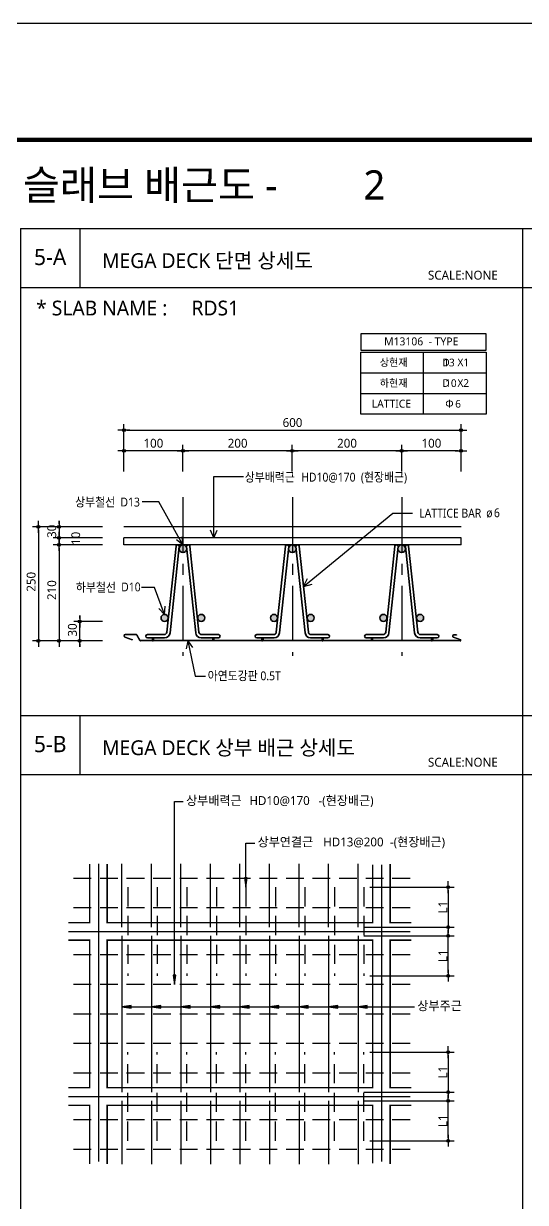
# Model space of a CAD drawing. Extents: x 10983 to 44623, y -18406 to 11294.
# Drawn here: x 23320 to 25020, y 7301 to 11294 of the extents above; entities that cross this region are included whole.
import ezdxf
from ezdxf.enums import TextEntityAlignment as Align

# ---------------------------------------------------------------- set-up
doc = ezdxf.new("R2010")
doc.units = 0
doc.header["$LTSCALE"] = 100
doc.header["$MEASUREMENT"] = 0
doc.header["$PDMODE"] = 3
doc.header["$PDSIZE"] = 10
for name, pattern in [('CEN', [62, 60, -1, 0, -1]), ('CENTER', [2, 1.25, -0.25, 0.25, -0.25]), ('HIDDENX2', [0.75, 0.5, -0.25])]:
    doc.linetypes.add(name, pattern=pattern)
doc.layers.get('0').update_dxf_attribs({"linetype": 'CONTINUOUS'})
doc.layers.get('Defpoints').update_dxf_attribs({"color": 165, "linetype": 'CONTINUOUS'})
for name, color, linetype in [('$$배력근', 210, 'CONTINUOUS'), ('$$주근(이음근)', 130, 'CEN'), ('1', 1, 'CONTINUOUS'), ('7DIM', 7, 'CONTINUOUS'), ('CEN', 1, 'CEN'), ('D-TEX1', 6, 'CONTINUOUS'), ('D-TEX3', 9, 'CONTINUOUS'), ('E', 115, 'CONTINUOUS'), ('form', 7, 'CONTINUOUS'), ('HAT', 8, 'CONTINUOUS'), ('NDS_DCN', 10, 'CONTINUOUS'), ('TG-TABLE.TEX', 7, 'CONTINUOUS'), ('TXT', 3, 'CONTINUOUS'), ('이름', 7, 'CONTINUOUS')]:
    doc.layers.add(name, color=color, linetype=linetype)
doc.layers.add('AM_0', color=7, linetype='CONTINUOUS', lineweight=35)
doc.styles.add('H', font='malgun.ttf', dxfattribs={"width": 0.9})
doc.styles.get("Standard").update_dxf_attribs({"font": ''})
doc.styles.add('VICON TEXT', font='malgun.ttf')
doc.styles.add('맑은 고딕', font='malgun.ttf')
doc.styles.add('맑은고딕', font='malgun.ttf')
doc.styles.get('STANDARD').set_extended_font_data('Haansoft Dotum')
doc.dimstyles.get("Standard").update_dxf_attribs({"dimtxt": 0.18, "dimasz": 0.18, "dimexe": 0.18, "dimexo": 0.0625, "dimgap": 0.09, "dimtad": 0, "dimtih": 1, "dimtoh": 1, "dimdec": 4, "dimzin": 0, "dimdsep": 46, "dimtxsty": 'STANDARD', "dimcen": 0.09, "dimadec": 0, "dimazin": 0, "dimtfac": 1, "dimtdec": 4, "dimtofl": 0, "dimtmove": 0, "dimatfit": 3, "dimfxl": 1, "dimtolj": 1, "dimtzin": 0, "dimarcsym": 0})
doc.dimstyles.new('숫자치수선', dxfattribs={"dimscale": 0, "dimtxt": 15, "dimasz": 7, "dimexe": 0.5, "dimexo": 0.5, "dimgap": 4, "dimtad": 1, "dimdec": 4, "dimdsep": 46, "dimtxsty": '맑은 고딕', "dimcen": 0, "dimclrd": 256, "dimclre": 256, "dimclrt": 7, "dimaunit": 3, "dimadec": 0, "dimazin": 0, "dimtfac": 1, "dimtdec": 4, "dimtix": 1, "dimtmove": 2, "dimatfit": 3, "dimldrblk": 'CLOSEDBLANK', "dimfxl": 1, "dimtolj": 1, "dimarcsym": 0})

# ---------------------------------------------------------------- blocks, each defined once
blk = doc.blocks.new('Deck_Sh03')
at = {"layer": 'Defpoints'}
blk.add_lwpolyline([(-517.5, -296.1), (7892.5, -296.1), (7892.5, 5644), (-517.5, 5644)], close=True, dxfattribs=at)
at = {"layer": 'form', "color": 30, "const_width": 14.2}
blk.add_lwpolyline([(-226.8, 5250), (-226.8, -68.2), (7726.8, -68.2), (7726.8, 5250)], close=True, dxfattribs=at)
at = {"layer": 'TG-TABLE.TEX', "color": 3, "style": 'VICON TEXT'}
blk.add_text('DECK 단면도 및 슬래브 배근도 -', height=100, dxfattribs=at).set_placement((2473.6, 5047))
at = {"layer": 'TG-TABLE.TEX', "color": 3, "ltscale": 0.5, "style": 'VICON TEXT'}
blk.add_attdef('DKTYT', text='', height=100, dxfattribs=at).set_placement((2425.2, 5047), align=Align.RIGHT)
at = {"layer": 'TXT', "ltscale": 0.5, "style": 'VICON TEXT'}
blk.add_attdef('DKTYR', text='', height=45, dxfattribs=at).set_placement((7248.4, 1495), align=Align.RIGHT)
blk = doc.blocks.new('DIMDOT')
at = {"color": 0}
blk.add_line((-2, 0), (2, 0), dxfattribs=at)
for radius in [0.5, 0.25]:
    blk.add_circle((0, 0), radius, dxfattribs=at)
blk = doc.blocks.new('*D40')
at = {"layer": '7DIM', "linetype": 'ByBlock', "lineweight": -2}
for p, q in [((1182.9, 2159.6), (1468.2, 2159.6)), ((1448.2, 2149.6), (1448.2, 2034.3)), ((1162.9, 2024.3), (1468.2, 2024.3))]:
    blk.add_line(p, q, dxfattribs=at)
at = {"layer": 'Defpoints', "color": 0, "ltscale": 0.5}
for p in [(1162.9, 2159.6), (1142.9, 2024.3), (1448.2, 2024.3)]:
    blk.add_point(p, dxfattribs=at)
at = {"layer": '7DIM', "lineweight": -2, "ltscale": 0.5, "xscale": 10, "yscale": 10, "zscale": 10}
for p, rotation in [((1448.2, 2159.6), 90), ((1448.2, 2024.3), 270)]:
    blk.add_blockref('DIMDOT', p, dxfattribs=dict(at, rotation=rotation))
at = {"layer": '7DIM', "color": 9, "ltscale": 0.5, "insert": (1430.4, 2091.9), "char_height": 30, "attachment_point": 5, "rotation": 90, "style": 'VICON TEXT'}
blk.add_mtext('\\A1;L1', dxfattribs=at)
blk = doc.blocks.new('_Open30')
at = {"color": 0, "linetype": 'ByBlock', "lineweight": -2}
for p, q in [((-1, 0.27), (0, 0)), ((0, 0), (-1, -0.27)), ((0, 0), (-1, 0))]:
    blk.add_line(p, q, dxfattribs=at)
blk = doc.blocks.new('*D41')
at = {"layer": '7DIM', "linetype": 'ByBlock', "lineweight": -2}
for p, q in [((1162.9, 1994.9), (1468.2, 1994.9)), ((1448.2, 1869.6), (1448.2, 1984.9)), ((1182.9, 1859.6), (1468.2, 1859.6))]:
    blk.add_line(p, q, dxfattribs=at)
at = {"layer": 'Defpoints', "color": 0, "ltscale": 0.5}
for p in [(1142.9, 1994.9), (1448.2, 1994.9), (1162.9, 1859.6)]:
    blk.add_point(p, dxfattribs=at)
at = {"layer": '7DIM', "lineweight": -2, "ltscale": 0.5, "xscale": 10, "yscale": 10, "zscale": 10}
for p, rotation in [((1448.2, 1994.9), 90), ((1448.2, 1859.6), 270)]:
    blk.add_blockref('DIMDOT', p, dxfattribs=dict(at, rotation=rotation))
at = {"layer": '7DIM', "color": 9, "ltscale": 0.5, "insert": (1430.4, 1927.2), "char_height": 30, "attachment_point": 5, "rotation": 90, "style": 'VICON TEXT'}
blk.add_mtext('\\A1;L1', dxfattribs=at)
blk = doc.blocks.new('*D42')
at = {"layer": '7DIM', "linetype": 'ByBlock', "lineweight": -2}
for p, q in [((1182.9, 2718.6), (1468.2, 2718.6)), ((1448.2, 2708.6), (1448.2, 2593.3)), ((1162.9, 2583.3), (1468.2, 2583.3))]:
    blk.add_line(p, q, dxfattribs=at)
at = {"layer": 'Defpoints', "color": 0, "ltscale": 0.5}
for p in [(1162.9, 2718.6), (1142.9, 2583.3), (1448.2, 2583.3)]:
    blk.add_point(p, dxfattribs=at)
at = {"layer": '7DIM', "lineweight": -2, "ltscale": 0.5, "xscale": 10, "yscale": 10, "zscale": 10}
for p, rotation in [((1448.2, 2718.6), 90), ((1448.2, 2583.3), 270)]:
    blk.add_blockref('DIMDOT', p, dxfattribs=dict(at, rotation=rotation))
at = {"layer": '7DIM', "color": 9, "ltscale": 0.5, "insert": (1430.4, 2650.9), "char_height": 30, "attachment_point": 5, "rotation": 90, "style": 'VICON TEXT'}
blk.add_mtext('\\A1;L1', dxfattribs=at)
blk = doc.blocks.new('*D43')
at = {"layer": '7DIM', "linetype": 'ByBlock', "lineweight": -2}
for p, q in [((1162.9, 2553.9), (1468.2, 2553.9)), ((1448.2, 2428.6), (1448.2, 2543.9)), ((1182.9, 2418.6), (1468.2, 2418.6))]:
    blk.add_line(p, q, dxfattribs=at)
at = {"layer": 'Defpoints', "color": 0, "ltscale": 0.5}
for p in [(1142.9, 2553.9), (1448.2, 2553.9), (1162.9, 2418.6)]:
    blk.add_point(p, dxfattribs=at)
at = {"layer": '7DIM', "lineweight": -2, "ltscale": 0.5, "xscale": 10, "yscale": 10, "zscale": 10}
for p, rotation in [((1448.2, 2553.9), 90), ((1448.2, 2418.6), 270)]:
    blk.add_blockref('DIMDOT', p, dxfattribs=dict(at, rotation=rotation))
at = {"layer": '7DIM', "color": 9, "ltscale": 0.5, "insert": (1430.4, 2486.2), "char_height": 30, "attachment_point": 5, "rotation": 90, "style": 'VICON TEXT'}
blk.add_mtext('\\A1;L1', dxfattribs=at)
blk = doc.blocks.new('*D48')
at = {"layer": 'Defpoints', "color": 0, "ltscale": 0.5}
for p in [(349.7, 4196.7), (349.7, 4125.7), (549.7, 4125.7)]:
    blk.add_point(p, dxfattribs=at)
at = {"layer": '이름', "lineweight": -2}
for p, q in [((349.7, 4126.2), (349.7, 4216.7)), ((539.7, 4196.7), (359.7, 4196.7)), ((549.7, 4126.2), (549.7, 4216.7))]:
    blk.add_line(p, q, dxfattribs=at)
at = {"layer": '이름', "lineweight": -2, "ltscale": 0.5, "xscale": 10, "yscale": 10, "zscale": 10, "rotation": 180}
blk.add_blockref('DIMDOT', (349.7, 4196.7), dxfattribs=at)
at = {"layer": '이름', "lineweight": -2, "ltscale": 0.5, "xscale": 10, "yscale": 10, "zscale": 10}
blk.add_blockref('DIMDOT', (549.7, 4196.7), dxfattribs=at)
at = {"layer": '이름', "color": 7, "ltscale": 0.5, "insert": (449.7, 4222.2), "char_height": 30, "attachment_point": 5, "style": 'VICON TEXT'}
blk.add_mtext('\\A1;100', dxfattribs=at)
blk = doc.blocks.new('_ClosedBlank')
at = {"color": 0, "linetype": 'ByBlock', "lineweight": -2}
for p, q in [((-1, 0.17), (0, 0)), ((-1, 0.17), (-1, -0.17)), ((0, 0), (-1, -0.17))]:
    blk.add_line(p, q, dxfattribs=at)
blk = doc.blocks.new('*D49')
at = {"layer": 'Defpoints', "color": 0, "ltscale": 0.5}
for p in [(549.7, 4196.7), (549.7, 4125.7), (920.3, 4125.7)]:
    blk.add_point(p, dxfattribs=at)
at = {"layer": '이름', "lineweight": -2}
for p, q in [((549.7, 4126.2), (549.7, 4216.7)), ((910.3, 4196.7), (559.7, 4196.7)), ((920.3, 4126.2), (920.3, 4216.7))]:
    blk.add_line(p, q, dxfattribs=at)
at = {"layer": '이름', "lineweight": -2, "ltscale": 0.5, "xscale": 10, "yscale": 10, "zscale": 10, "rotation": 180}
blk.add_blockref('DIMDOT', (549.7, 4196.7), dxfattribs=at)
at = {"layer": '이름', "lineweight": -2, "ltscale": 0.5, "xscale": 10, "yscale": 10, "zscale": 10}
blk.add_blockref('DIMDOT', (920.3, 4196.7), dxfattribs=at)
at = {"layer": '이름', "color": 7, "ltscale": 0.5, "insert": (735, 4222.2), "char_height": 30, "attachment_point": 5, "style": 'VICON TEXT'}
blk.add_mtext('\\A1;200', dxfattribs=at)
blk = doc.blocks.new('*D50')
at = {"layer": 'Defpoints', "color": 0, "ltscale": 0.5}
for p in [(920.3, 4196.7), (920.3, 4125.7), (1291, 4125.7)]:
    blk.add_point(p, dxfattribs=at)
at = {"layer": '이름', "lineweight": -2}
for p, q in [((920.3, 4126.2), (920.3, 4216.7)), ((1281, 4196.7), (930.3, 4196.7)), ((1291, 4126.2), (1291, 4216.7))]:
    blk.add_line(p, q, dxfattribs=at)
at = {"layer": '이름', "lineweight": -2, "ltscale": 0.5, "xscale": 10, "yscale": 10, "zscale": 10, "rotation": 180}
blk.add_blockref('DIMDOT', (920.3, 4196.7), dxfattribs=at)
at = {"layer": '이름', "lineweight": -2, "ltscale": 0.5, "xscale": 10, "yscale": 10, "zscale": 10}
blk.add_blockref('DIMDOT', (1291, 4196.7), dxfattribs=at)
at = {"layer": '이름', "color": 7, "ltscale": 0.5, "insert": (1105.7, 4222.2), "char_height": 30, "attachment_point": 5, "style": 'VICON TEXT'}
blk.add_mtext('\\A1;200', dxfattribs=at)
blk = doc.blocks.new('*D51')
at = {"layer": 'Defpoints', "color": 0, "ltscale": 0.5}
for p in [(1291, 4196.7), (1291, 4125.7), (1492, 4125.7)]:
    blk.add_point(p, dxfattribs=at)
at = {"layer": '이름', "lineweight": -2}
for p, q in [((1291, 4126.2), (1291, 4216.7)), ((1482, 4196.7), (1301, 4196.7)), ((1492, 4126.2), (1492, 4216.7))]:
    blk.add_line(p, q, dxfattribs=at)
at = {"layer": '이름', "lineweight": -2, "ltscale": 0.5, "xscale": 10, "yscale": 10, "zscale": 10, "rotation": 180}
blk.add_blockref('DIMDOT', (1291, 4196.7), dxfattribs=at)
at = {"layer": '이름', "lineweight": -2, "ltscale": 0.5, "xscale": 10, "yscale": 10, "zscale": 10}
blk.add_blockref('DIMDOT', (1492, 4196.7), dxfattribs=at)
at = {"layer": '이름', "color": 7, "ltscale": 0.5, "insert": (1391.5, 4222.2), "char_height": 30, "attachment_point": 5, "style": 'VICON TEXT'}
blk.add_mtext('\\A1;100', dxfattribs=at)
blk = doc.blocks.new('*D52')
at = {"layer": 'Defpoints', "color": 0, "ltscale": 0.5}
for p in [(1492, 4266.7), (349.7, 4125.7), (1492, 4125.7)]:
    blk.add_point(p, dxfattribs=at)
at = {"layer": '이름', "lineweight": -2}
for p, q in [((349.7, 4126.2), (349.7, 4286.7)), ((1492, 4126.2), (1492, 4286.7)), ((359.7, 4266.7), (1482, 4266.7))]:
    blk.add_line(p, q, dxfattribs=at)
at = {"layer": '이름', "lineweight": -2, "ltscale": 0.5, "xscale": 10, "yscale": 10, "zscale": 10, "rotation": 180}
blk.add_blockref('DIMDOT', (349.7, 4266.7), dxfattribs=at)
at = {"layer": '이름', "lineweight": -2, "ltscale": 0.5, "xscale": 10, "yscale": 10, "zscale": 10}
blk.add_blockref('DIMDOT', (1492, 4266.7), dxfattribs=at)
at = {"layer": '이름', "color": 7, "ltscale": 0.5, "insert": (920.9, 4292.2), "char_height": 30, "attachment_point": 5, "style": 'VICON TEXT'}
blk.add_mtext('\\A1;600', dxfattribs=at)
blk = doc.blocks.new('TBTYP')
at = {"layer": '7DIM', "ltscale": 0.5}
for p, q in [((1364.4, 4321.4), (1364.4, 4531.4)), ((1151.9, 4461.4), (1577, 4461.4)), ((1151.9, 4391.4), (1577, 4391.4))]:
    blk.add_line(p, q, dxfattribs=at)
at = {"layer": '7DIM', "linetype": 'ByBlock'}
blk.add_lwpolyline([(1151.9, 4537.6), (1577, 4537.6), (1577, 4592.6), (1151.9, 4592.6)], close=True, dxfattribs=at)
at = {"layer": '7DIM', "ltscale": 0.5}
blk.add_lwpolyline([(1151.9, 4531.4), (1577, 4531.4), (1577, 4321.4), (1151.9, 4321.4)], close=True, dxfattribs=at)
at = {"layer": '7DIM', "linetype": 'ByBlock', "style": '맑은 고딕'}
blk.add_text('- TYPE', height=27, dxfattribs=at).set_placement((1381.9, 4553.9))
for s, height, p in [('상현재', 25, (1310.7, 4496.4)), ('D   X1', 26, (1519, 4496.4)), ('하현재', 25, (1310.7, 4426.4)), ('D   X2', 26, (1519, 4426.4)), ('LATTICE', 26.88, (1322.4, 4356.4)), ('Φ', 26.9, (1466.7, 4356.4))]:
    blk.add_text(s, height=height, dxfattribs=at).set_placement(p, align=Align.MIDDLE_RIGHT)
at = {"layer": '7DIM', "linetype": 'ByBlock', "ltscale": 0.5, "style": '맑은 고딕'}
blk.add_attdef('DK-TYPE', (1231.2, 4553.9), '', height=27, dxfattribs=at)
for tag, p in [('TBT', (1451.1, 4482.9)), ('TBB', (1457.5, 4412.9)), ('TBL', (1481.8, 4342.9))]:
    blk.add_attdef(tag, text='', height=26, dxfattribs=at).set_placement(p, align=Align.CENTER)
blk = doc.blocks.new('Deck_Dis_Basic')
at = {"layer": 'HAT', "ltscale": 0.5}
h = blk.add_hatch(color=166, dxfattribs=at)
h.dxf.hatch_style = 1
h.paths.add_polyline_path([(549.67052, 3878.01573), (549.67093, 3878.01053), (549.66962, 3878.01285), (549.66594, 3878.01573, 0.4141103431), (536.69707, 3865.04228, 1), (562.64397, 3865.04228, 0.4142135624)])
h.paths.add_polyline_path([(907.36705, 3865.04228, 1), (933.31395, 3865.04228, 1)])
h.paths.add_polyline_path([(1278.03704, 3865.04228, 1), (1303.98394, 3865.04228, 1)])
h = blk.add_hatch(color=14, dxfattribs=at)
h.dxf.hatch_style = 1
h.paths.add_polyline_path([(499.63007, 3630.59351, 1), (475.53652, 3630.59351, 1)])
h.paths.add_polyline_path([(599.71096, 3630.59351, 1), (623.80451, 3630.59351, 1)])
h.paths.add_polyline_path([(846.2065, 3630.59351, 1), (870.30005, 3630.59351, 1)])
h.paths.add_polyline_path([(994.4745, 3630.59351, 1), (970.38095, 3630.59351, 1)])
h.paths.add_polyline_path([(1216.87649, 3630.59351, 1), (1240.97004, 3630.59351, 1)])
h.paths.add_polyline_path([(1341.05093, 3630.59351, 1), (1365.14448, 3630.59351, 1)])
at = {"layer": 'NDS_DCN', "linetype": 'ByBlock'}
h = blk.add_hatch(color=256, dxfattribs=at)
h.paths.add_polyline_path([(767.65917, 2750.00651), (762.94188, 2750.00651), (762.94188, 2718.58063)])
h.paths.add_polyline_path([(762.94188, 2750.00651), (758.22459, 2750.00651), (762.94188, 2718.58063)])
h = blk.add_hatch(color=256, dxfattribs=at)
h.paths.add_polyline_path([(525.5629, 2420.30651), (520.8456, 2420.30651), (520.8456, 2388.88063)])
h.paths.add_polyline_path([(520.8456, 2420.30651), (516.12831, 2420.30651), (520.8456, 2388.88063)])
h = blk.add_hatch(color=256, dxfattribs=at)
h.paths.add_polyline_path([(374.36776, 2308.32423), (374.36776, 2313.04152), (342.94188, 2313.04152)])
h.paths.add_polyline_path([(374.36776, 2313.04152), (374.36776, 2317.75881), (342.94188, 2313.04152)])
h = blk.add_hatch(color=256, dxfattribs=at)
h.paths.add_polyline_path([(474.36776, 2308.32423), (474.36776, 2313.04152), (442.94188, 2313.04152)])
h.paths.add_polyline_path([(474.36776, 2313.04152), (474.36776, 2317.75881), (442.94188, 2313.04152)])
h = blk.add_hatch(color=256, dxfattribs=at)
h.paths.add_polyline_path([(574.36776, 2308.32423), (574.36776, 2313.04152), (542.94188, 2313.04152)])
h.paths.add_polyline_path([(574.36776, 2313.04152), (574.36776, 2317.75881), (542.94188, 2313.04152)])
h = blk.add_hatch(color=256, dxfattribs=at)
h.paths.add_polyline_path([(674.36776, 2308.32423), (674.36776, 2313.04152), (642.94188, 2313.04152)])
h.paths.add_polyline_path([(674.36776, 2313.04152), (674.36776, 2317.75881), (642.94188, 2313.04152)])
h = blk.add_hatch(color=256, dxfattribs=at)
h.paths.add_polyline_path([(774.36776, 2308.32423), (774.36776, 2313.04152), (742.94188, 2313.04152)])
h.paths.add_polyline_path([(774.36776, 2313.04152), (774.36776, 2317.75881), (742.94188, 2313.04152)])
h = blk.add_hatch(color=256, dxfattribs=at)
h.paths.add_polyline_path([(874.36776, 2308.32423), (874.36776, 2313.04152), (842.94188, 2313.04152)])
h.paths.add_polyline_path([(874.36776, 2313.04152), (874.36776, 2317.75881), (842.94188, 2313.04152)])
h = blk.add_hatch(color=256, dxfattribs=at)
h.paths.add_polyline_path([(974.36776, 2308.32423), (974.36776, 2313.04152), (942.94188, 2313.04152)])
h.paths.add_polyline_path([(974.36776, 2313.04152), (974.36776, 2317.75881), (942.94188, 2313.04152)])
h = blk.add_hatch(color=256, dxfattribs=at)
h.paths.add_polyline_path([(1074.36776, 2308.32423), (1074.36776, 2313.04152), (1042.94188, 2313.04152)])
h.paths.add_polyline_path([(1074.36776, 2313.04152), (1074.36776, 2317.75881), (1042.94188, 2313.04152)])
h = blk.add_hatch(color=256, dxfattribs=at)
h.paths.add_polyline_path([(1174.36776, 2308.32423), (1174.36776, 2313.04152), (1142.94188, 2313.04152)])
h.paths.add_polyline_path([(1174.36776, 2313.04152), (1174.36776, 2317.75881), (1142.94188, 2313.04152)])
at = {"layer": '$$배력근', "linetype": 'HIDDENX2', "ltscale": 1.2}
for p, q in [((1319.00753, 2748.28063), (161.93925, 2748.28063)), ((1319.00753, 2648.28063), (161.93925, 2648.28063)), ((1319.00753, 2488.88063), (161.93925, 2488.88063)), ((1319.00753, 2388.88063), (161.93925, 2388.88063)), ((1319.00753, 2288.88063), (161.93925, 2288.88063)), ((1319.00753, 2188.88063), (161.93925, 2188.88063)), ((1319.00753, 2088.88063), (161.93925, 2088.88063)), ((1319.00753, 1930.28063), (161.93925, 1930.28063)), ((1319.00753, 1830.28063), (161.93925, 1830.28063))]:
    blk.add_line(p, q, dxfattribs=at)
at = {"layer": '$$주근(이음근)', "linetype": 'HIDDENX2', "ltscale": 1.3}
for p, q in [((362.94188, 2718.58063), (362.94188, 2418.58063)), ((462.94188, 2718.58063), (462.94188, 2418.58063)), ((562.94188, 2718.58063), (562.94188, 2418.58063)), ((662.94188, 2718.58063), (662.94188, 2418.58063)), ((762.94188, 2718.58063), (762.94188, 2418.58063)), ((862.94188, 2718.58063), (862.94188, 2418.58063)), ((962.94188, 2718.58063), (962.94188, 2418.58063)), ((1062.94188, 2718.58063), (1062.94188, 2418.58063)), ((1162.94188, 2718.58063), (1162.94188, 2418.58063)), ((362.94188, 1859.58063), (362.94188, 2159.58063)), ((462.94188, 1859.58063), (462.94188, 2159.58063)), ((562.94188, 1859.58063), (562.94188, 2159.58063)), ((662.94188, 1859.58063), (662.94188, 2159.58063)), ((762.94188, 1859.58063), (762.94188, 2159.58063)), ((862.94188, 1859.58063), (862.94188, 2159.58063)), ((962.94188, 1859.58063), (962.94188, 2159.58063)), ((1062.94188, 1859.58063), (1062.94188, 2159.58063)), ((1162.94188, 1859.58063), (1162.94188, 2159.58063))]:
    blk.add_line(p, q, dxfattribs=at)
at = {"linetype": 'ByBlock'}
for p, q in [((0, 4950), (1700, 4950)), ((0, 4950), (0, 0)), ((200, 4950), (200, 4750)), ((1700, 4950), (1700, 0)), ((0, 4750), (1700, 4750)), ((0, 3300), (1700, 3300)), ((200, 3300), (200, 3100)), ((0, 3100), (1700, 3100))]:
    blk.add_line(p, q, dxfattribs=at)
at = {"layer": '1'}
for p, q in [((446.8096, 3558.59087), (446.8096, 3554.60617)), ((447.73627, 3558.59087), (447.73627, 3554.60617)), ((650.67809, 3558.59087), (650.67809, 3554.60617)), ((651.60476, 3558.59087), (651.60476, 3554.60617)), ((817.47958, 3558.59087), (817.47958, 3554.60617)), ((818.40626, 3558.59087), (818.40626, 3554.60617)), ((1021.34807, 3558.59087), (1021.34807, 3554.60617)), ((1022.27475, 3558.59087), (1022.27475, 3554.60617)), ((1188.14957, 3558.59087), (1188.14957, 3554.60617)), ((1189.07624, 3558.59087), (1189.07624, 3554.60617)), ((1392.01806, 3558.59087), (1392.01806, 3554.60617)), ((1392.94473, 3558.59087), (1392.94473, 3554.60617))]:
    blk.add_line(p, q, dxfattribs=at)
at = {"layer": '7DIM', "linetype": 'ByBlock', "const_width": 5}
for points in [[(161.93925, 2598.28063), (233.54188, 2598.28063), (233.54188, 2797.45552)], [(292.94188, 2797.45552), (292.94188, 2598.28063), (1192.54188, 2598.28063), (1192.54188, 2794.41298)], [(1323.54451, 2598.28063), (1251.94188, 2598.28063), (1251.94188, 2797.45552)], [(161.93925, 2538.88063), (233.54188, 2538.88063), (233.54188, 2039.28063), (161.93925, 2039.28063)], [(292.94188, 2538.88063), (1192.54188, 2538.88063), (1192.54188, 2039.28063), (292.94188, 2039.28063), (292.94188, 2538.88063)], [(1323.54451, 2538.88063), (1251.94188, 2538.88063), (1251.94188, 2039.28063), (1323.54451, 2039.28063)], [(161.93925, 1979.48063), (233.54188, 1979.48063), (233.54188, 1780.30573)], [(292.94188, 1780.30573), (292.94188, 1979.48063), (1192.54188, 1979.48063), (1192.54188, 1783.34828)], [(1323.54451, 1979.48063), (1251.94188, 1979.48063), (1251.94188, 1780.30573)]]:
    blk.add_lwpolyline(points, dxfattribs=at)
at = {"layer": 'AM_0'}
for p, q in [((526.3603, 3873.79536), (495.31628, 3582.50708)), ((532.79155, 3878.01573), (530.97524, 3878.01573)), ((566.54948, 3878.01573), (568.3658, 3878.01573)), ((572.98073, 3873.79536), (604.02476, 3582.50708)), ((897.03029, 3873.79536), (865.98626, 3582.50708)), ((903.46154, 3878.01573), (901.64522, 3878.01573)), ((937.21947, 3878.01573), (939.03578, 3878.01573)), ((943.65071, 3873.79536), (974.69474, 3582.50708)), ((1267.70027, 3873.79536), (1236.65625, 3582.50708)), ((1274.13152, 3878.01573), (1272.31521, 3878.01573)), ((1307.88945, 3878.01573), (1309.70577, 3878.01573)), ((1314.3207, 3873.79536), (1345.36473, 3582.50708)), ((506.19659, 3579.82773), (537.40648, 3872.96935)), ((593.14444, 3579.82773), (561.93455, 3872.96935)), ((876.86658, 3579.82773), (908.07647, 3872.96935)), ((963.81443, 3579.82773), (932.60454, 3872.96935)), ((1247.53656, 3579.82773), (1278.74645, 3872.96935)), ((1334.48441, 3579.82773), (1303.27452, 3872.96935)), ((429.20277, 3574.06634), (486.08641, 3574.06634)), ((429.20277, 3562.94624), (479.26239, 3562.94624)), ((429.20277, 3562.94624), (487.73687, 3562.94624)), ((670.13826, 3562.94624), (611.60417, 3562.94624)), ((670.13826, 3574.06634), (613.25462, 3574.06634)), ((670.13826, 3562.94624), (620.07864, 3562.94624)), ((799.87276, 3574.06634), (856.7564, 3574.06634)), ((799.87276, 3562.94624), (849.93238, 3562.94624)), ((799.87276, 3562.94624), (858.40685, 3562.94624)), ((1040.80825, 3562.94624), (982.27415, 3562.94624)), ((1040.80825, 3574.06634), (983.9246, 3574.06634)), ((1040.80825, 3562.94624), (990.74863, 3562.94624)), ((1170.54274, 3574.06634), (1227.42638, 3574.06634)), ((1170.54274, 3562.94624), (1220.60236, 3562.94624)), ((1170.54274, 3562.94624), (1229.07684, 3562.94624)), ((1411.47823, 3562.94624), (1352.94414, 3562.94624)), ((1411.47823, 3574.06634), (1354.59459, 3574.06634)), ((1411.47823, 3562.94624), (1361.41861, 3562.94624))]:
    blk.add_line(p, q, dxfattribs=at)
for centre, radius in [((549.67052, 3865.04228), 12.97345), ((920.3405, 3865.04228), 12.97345), ((1291.01049, 3865.04228), 12.97345), ((487.58329, 3630.59351), 12.04677), ((611.75774, 3630.59351), 12.04677), ((858.25328, 3630.59351), 12.04677), ((982.42772, 3630.59351), 12.04677), ((1228.92326, 3630.59351), 12.04677), ((1353.09771, 3630.59351), 12.04677)]:
    blk.add_circle(centre, radius, dxfattribs=at)
for centre, radius, start, end in [((530.97524, 3873.38235), 4.63337, 90, 174.88606672), ((532.79155, 3873.38235), 4.63337, 354.88606672, 90), ((566.54948, 3873.38235), 4.63337, 90, 185.11393328), ((568.3658, 3873.38235), 4.63337, 5.11393328, 90), ((901.64522, 3873.38235), 4.63337, 90, 174.88606672), ((903.46154, 3873.38235), 4.63337, 354.88606672, 90), ((937.21947, 3873.38235), 4.63337, 90, 185.11393328), ((939.03578, 3873.38235), 4.63337, 5.11393328, 90), ((1272.31521, 3873.38235), 4.63337, 90, 174.88606672), ((1274.13152, 3873.38235), 4.63337, 354.88606672, 90), ((1307.88945, 3873.38235), 4.63337, 90, 185.11393328), ((1309.70577, 3873.38235), 4.63337, 5.11393328, 90), ((429.20277, 3568.50629), 5.56005, 90, 180), ((429.20277, 3568.50629), 5.56005, 180, 270), ((486.08641, 3583.33309), 9.26675, 270, 354.88606672), ((487.73687, 3581.47974), 18.5335, 270, 354.88606672), ((611.60417, 3581.47974), 18.5335, 185.11393328, 270), ((613.25462, 3583.33309), 9.26675, 185.11393328, 270), ((670.13826, 3568.50629), 5.56005, 0, 90), ((670.13826, 3568.50629), 5.56005, 270, 0), ((799.87276, 3568.50629), 5.56005, 90, 180), ((799.87276, 3568.50629), 5.56005, 180, 270), ((856.7564, 3583.33309), 9.26675, 270, 354.88606672), ((858.40685, 3581.47974), 18.5335, 270, 354.88606672), ((982.27415, 3581.47974), 18.5335, 185.11393328, 270), ((983.9246, 3583.33309), 9.26675, 185.11393328, 270), ((1040.80825, 3568.50629), 5.56005, 0, 90), ((1040.80825, 3568.50629), 5.56005, 270, 0), ((1170.54274, 3568.50629), 5.56005, 90, 180), ((1170.54274, 3568.50629), 5.56005, 180, 270), ((1227.42638, 3583.33309), 9.26675, 270, 354.88606672), ((1229.07684, 3581.47974), 18.5335, 270, 354.88606672), ((1352.94414, 3581.47974), 18.5335, 185.11393328, 270), ((1354.59459, 3583.33309), 9.26675, 185.11393328, 270), ((1411.47823, 3568.50629), 5.56005, 0, 90), ((1411.47823, 3568.50629), 5.56005, 270, 0)]:
    blk.add_arc(centre, radius, start, end, dxfattribs=at)
at = {"layer": 'CEN', "color": 8, "linetype": 'CENTER', "ltscale": 1.5}
for p, q in [((549.67052, 4039.17628), (549.67052, 3502.75282)), ((920.3405, 4039.17628), (920.3405, 3502.75282)), ((1291.01049, 4039.17628), (1291.01049, 3502.75282))]:
    blk.add_line(p, q, dxfattribs=at)
at = {"layer": 'CEN', "color": 8}
for p, q in [((263.24188, 2797.45552), (263.24188, 1789.35245)), ((1222.24188, 2794.41298), (1222.24188, 1789.35245)), ((161.93925, 2568.58063), (1319.00753, 2568.58063)), ((161.93925, 2009.58063), (1319.00753, 2009.58063))]:
    blk.add_line(p, q, dxfattribs=at)
at = {"layer": 'E', "color": 7}
for p, q in [((342.94188, 2583.28063), (342.94188, 2797.45552)), ((442.94188, 2583.28063), (442.94188, 2797.45552)), ((542.94188, 2583.28063), (542.94188, 2797.45552)), ((642.94188, 2583.28063), (642.94188, 2797.45552)), ((742.94188, 2583.28063), (742.94188, 2797.45552)), ((842.94188, 2583.28063), (842.94188, 2797.45552)), ((942.94188, 2583.28063), (942.94188, 2797.45552)), ((1042.94188, 2583.28063), (1042.94188, 2797.45552)), ((1142.94188, 2583.28063), (1142.94188, 2797.45552)), ((342.94188, 2553.88063), (342.94188, 2024.28063)), ((442.94188, 2553.88063), (442.94188, 2024.28063)), ((542.94188, 2553.88063), (542.94188, 2024.28063)), ((642.94188, 2553.88063), (642.94188, 2024.28063)), ((742.94188, 2553.88063), (742.94188, 2024.28063)), ((842.94188, 2553.88063), (842.94188, 2024.28063)), ((942.94188, 2553.88063), (942.94188, 2024.28063)), ((1042.94188, 2553.88063), (1042.94188, 2024.28063)), ((1142.94188, 2553.88063), (1142.94188, 2024.28063)), ((342.94188, 1994.88063), (342.94188, 1780.70573)), ((442.94188, 1994.88063), (442.94188, 1780.70573)), ((542.94188, 1994.88063), (542.94188, 1780.70573)), ((642.94188, 1994.88063), (642.94188, 1780.70573)), ((742.94188, 1994.88063), (742.94188, 1780.70573)), ((842.94188, 1994.88063), (842.94188, 1780.70573)), ((942.94188, 1994.88063), (942.94188, 1780.70573)), ((1042.94188, 1994.88063), (1042.94188, 1780.70573)), ((1142.94188, 1994.88063), (1142.94188, 1780.70573))]:
    blk.add_line(p, q, dxfattribs=at)
at = {"layer": 'NDS_DCN'}
for p, q in [((1492.03431, 3939.17628), (349.67052, 3939.17628)), ((1492.03431, 3902.10928), (349.67052, 3902.10928)), ((349.67052, 3878.01573), (349.67052, 3902.10928)), ((1492.03431, 3878.01573), (349.67052, 3878.01573)), ((1492.03431, 3878.01573), (1492.03431, 3902.10928)), ((352.59518, 3565.24079), (377.34677, 3556.23195)), ((352.91213, 3566.11158), (377.66371, 3557.10274)), ((392.4429, 3574.06634), (354.15137, 3574.06634)), ((392.4429, 3573.13967), (354.15137, 3573.13967)), ((377.63518, 3557.02437), (377.31824, 3556.15358)), ((403.79973, 3554.24508), (393.99673, 3572.21726)), ((404.61326, 3554.68882), (394.81025, 3572.661)), ((446.8096, 3554.14283), (446.8096, 3561.09289)), ((447.73627, 3561.09289), (447.73627, 3553.67949)), ((448.66295, 3561.08939), (448.66295, 3554.14283)), ((448.66295, 3556.45602), (448.66295, 3560.16272)), ((449.58962, 3556.45602), (449.58962, 3561.09289)), ((450.5163, 3561.09289), (450.5163, 3556.45602)), ((650.67809, 3554.14283), (650.67809, 3561.09289)), ((651.60476, 3561.09289), (651.60476, 3553.67949)), ((652.53144, 3561.08939), (652.53144, 3554.14283)), ((652.53144, 3556.45602), (652.53144, 3560.16272)), ((653.45811, 3556.45602), (653.45811, 3561.09289)), ((654.38479, 3561.09289), (654.38479, 3556.45602)), ((817.47958, 3554.14283), (817.47958, 3561.09289)), ((818.40626, 3561.09289), (818.40626, 3553.67949)), ((819.33293, 3561.08939), (819.33293, 3554.14283)), ((819.33293, 3556.45602), (819.33293, 3560.16272)), ((820.25961, 3556.45602), (820.25961, 3561.09289)), ((821.18628, 3561.09289), (821.18628, 3556.45602)), ((1021.34807, 3554.14283), (1021.34807, 3561.09289)), ((1022.27475, 3561.09289), (1022.27475, 3553.67949)), ((1023.20142, 3561.08939), (1023.20142, 3554.14283)), ((1023.20142, 3556.45602), (1023.20142, 3560.16272)), ((1024.1281, 3556.45602), (1024.1281, 3561.09289)), ((1025.05477, 3561.09289), (1025.05477, 3556.45602)), ((1188.14957, 3554.14283), (1188.14957, 3561.09289)), ((1189.07624, 3561.09289), (1189.07624, 3553.67949)), ((1190.00292, 3561.08939), (1190.00292, 3554.14283)), ((1190.00292, 3556.45602), (1190.00292, 3560.16272)), ((1190.92959, 3556.45602), (1190.92959, 3561.09289)), ((1191.85627, 3561.09289), (1191.85627, 3556.45602)), ((1392.01806, 3554.14283), (1392.01806, 3561.09289)), ((1392.94473, 3561.09289), (1392.94473, 3553.67949)), ((1393.87141, 3561.08939), (1393.87141, 3554.14283)), ((1393.87141, 3556.45602), (1393.87141, 3560.16272)), ((1394.79808, 3556.45602), (1394.79808, 3561.09289)), ((1395.72476, 3561.09289), (1395.72476, 3556.45602)), ((1465.12197, 3566.01333), (1489.60362, 3557.10274)), ((1465.43891, 3566.88412), (1489.92056, 3557.97353)), ((1476.37094, 3573.13967), (1466.09128, 3573.13967)), ((1476.37094, 3572.21299), (1466.09128, 3572.21299)), ((1476.37094, 3573.13967), (1476.37094, 3572.21299)), ((446.34626, 3553.67949), (406.31352, 3553.67949)), ((446.8096, 3552.75282), (406.31352, 3552.75282)), ((438.728, 3553.67949), (418.54158, 3553.67949)), ((650.67809, 3552.75282), (448.66295, 3552.75282)), ((650.21475, 3553.67949), (449.12628, 3553.67949)), ((817.47958, 3552.75282), (652.53144, 3552.75282)), ((817.01624, 3553.67949), (652.99477, 3553.67949)), ((1021.34807, 3552.75282), (819.33293, 3552.75282)), ((1020.88473, 3553.67949), (819.79627, 3553.67949)), ((1188.14957, 3552.75282), (1023.20142, 3552.75282)), ((1187.68623, 3553.67949), (1023.66476, 3553.67949)), ((1392.01806, 3552.75282), (1190.00292, 3552.75282)), ((1391.55472, 3553.67949), (1190.46625, 3553.67949)), ((1488.93149, 3552.75282), (1393.87141, 3552.75282)), ((1488.93149, 3553.67949), (1394.33474, 3553.67949))]:
    blk.add_line(p, q, dxfattribs=at)
at = {"layer": 'NDS_DCN', "linetype": 'ByBlock'}
for p, q in [((520.8456, 2388.88063), (520.8456, 3008.36822)), ((520.8456, 3008.36822), (550.8456, 3008.36822)), ((762.94188, 2718.58063), (762.94188, 2868.19269)), ((762.94188, 2868.19269), (792.94188, 2868.19269)), ((342.94188, 2313.04152), (1334.15815, 2313.04152))]:
    blk.add_line(p, q, dxfattribs=at)
for points in [[(767.65917, 2750.00651), (758.22459, 2750.00651), (762.94188, 2718.58063), (767.65917, 2750.00651)], [(525.5629, 2420.30651), (516.12831, 2420.30651), (520.8456, 2388.88063), (525.5629, 2420.30651)], [(374.36776, 2308.32423), (374.36776, 2317.75881), (342.94188, 2313.04152), (374.36776, 2308.32423)], [(474.36776, 2308.32423), (474.36776, 2317.75881), (442.94188, 2313.04152), (474.36776, 2308.32423)], [(574.36776, 2308.32423), (574.36776, 2317.75881), (542.94188, 2313.04152), (574.36776, 2308.32423)], [(674.36776, 2308.32423), (674.36776, 2317.75881), (642.94188, 2313.04152), (674.36776, 2308.32423)], [(774.36776, 2308.32423), (774.36776, 2317.75881), (742.94188, 2313.04152), (774.36776, 2308.32423)], [(874.36776, 2308.32423), (874.36776, 2317.75881), (842.94188, 2313.04152), (874.36776, 2308.32423)], [(974.36776, 2308.32423), (974.36776, 2317.75881), (942.94188, 2313.04152), (974.36776, 2308.32423)], [(1074.36776, 2308.32423), (1074.36776, 2317.75881), (1042.94188, 2313.04152), (1074.36776, 2308.32423)], [(1174.36776, 2308.32423), (1174.36776, 2317.75881), (1142.94188, 2313.04152), (1174.36776, 2308.32423)]]:
    blk.add_lwpolyline(points, dxfattribs=at)
at = {"layer": 'NDS_DCN'}
for centre, radius, start, end in [((354.15137, 3569.51637), 4.54997, 90, 250), ((354.15137, 3569.51637), 3.6233, 90, 250), ((392.4429, 3571.36972), 2.69662, 28.61045967, 90), ((392.4429, 3571.36972), 1.76995, 28.61045967, 90), ((406.31352, 3555.61624), 2.86343, 208.61045967, 270), ((406.31352, 3555.61624), 1.93675, 208.61045967, 270), ((446.34626, 3554.14283), 0.46334, 270, 0), ((448.66295, 3561.09289), 1.85335, 0, 180), ((448.66295, 3561.09289), 1.85335, 0, 180), ((448.66295, 3561.09289), 0.92667, 0, 180), ((449.58962, 3556.45602), 0.92667, 180, 0), ((449.12628, 3554.14283), 0.46334, 180, 270), ((650.21475, 3554.14283), 0.46334, 270, 0), ((652.53144, 3561.09289), 1.85335, 0, 180), ((652.53144, 3561.09289), 1.85335, 0, 180), ((652.53144, 3561.09289), 0.92667, 0, 180), ((653.45811, 3556.45602), 0.92667, 180, 0), ((652.99477, 3554.14283), 0.46334, 180, 270), ((817.01624, 3554.14283), 0.46334, 270, 0), ((819.33293, 3561.09289), 1.85335, 0, 180), ((819.33293, 3561.09289), 1.85335, 0, 180), ((819.33293, 3561.09289), 0.92667, 0, 180), ((820.25961, 3556.45602), 0.92667, 180, 0), ((819.79627, 3554.14283), 0.46334, 180, 270), ((1020.88473, 3554.14283), 0.46334, 270, 0), ((1023.20142, 3561.09289), 1.85335, 0, 180), ((1023.20142, 3561.09289), 1.85335, 0, 180), ((1023.20142, 3561.09289), 0.92667, 0, 180), ((1024.1281, 3556.45602), 0.92667, 180, 0), ((1023.66476, 3554.14283), 0.46334, 180, 270), ((1187.68623, 3554.14283), 0.46334, 270, 0), ((1190.00292, 3561.09289), 1.85335, 0, 180), ((1190.00292, 3561.09289), 1.85335, 0, 180), ((1190.00292, 3561.09289), 0.92667, 0, 180), ((1190.92959, 3556.45602), 0.92667, 180, 0), ((1190.46625, 3554.14283), 0.46334, 180, 270), ((1391.55472, 3554.14283), 0.46334, 270, 0), ((1393.87141, 3561.09289), 1.85335, 0, 180), ((1393.87141, 3561.09289), 1.85335, 0, 180), ((1393.87141, 3561.09289), 0.92667, 0, 180), ((1394.79808, 3556.45602), 0.92667, 180, 0), ((1394.33474, 3554.14283), 0.46334, 180, 270), ((1466.09677, 3569.50983), 3.62984, 90.08656166, 254.42202108), ((1466.28281, 3569.48518), 2.73453, 94.01639293, 252.02463339), ((1488.80971, 3555.48274), 1.80408, 271.73332174, 63.89193269), ((1488.81017, 3555.47985), 2.72973, 272.54716582, 65.99744009), ((446.8096, 3553.67949), 0.92667, 270, 0), ((448.66295, 3553.67949), 0.92667, 180, 270), ((650.67809, 3553.67949), 0.92667, 270, 0), ((652.53144, 3553.67949), 0.92667, 180, 270), ((817.47958, 3553.67949), 0.92667, 270, 0), ((819.33293, 3553.67949), 0.92667, 180, 270), ((1021.34807, 3553.67949), 0.92667, 270, 0), ((1023.20142, 3553.67949), 0.92667, 180, 270), ((1188.14957, 3553.67949), 0.92667, 270, 0), ((1190.00292, 3553.67949), 0.92667, 180, 270), ((1392.01806, 3553.67949), 0.92667, 270, 0), ((1393.87141, 3553.67949), 0.92667, 180, 270)]:
    blk.add_arc(centre, radius, start, end, dxfattribs=at)
at = {"layer": '이름'}
for p, q in [((467.93471, 4023.62102), (411.98897, 4023.62159)), ((130.2153, 3949.17628), (130.2153, 3959.17628)), ((1260.29185, 3985.30305), (1327.16341, 3985.30305)), ((277.10962, 3939.17628), (40.2153, 3939.17628)), ((60.2153, 3929.17628), (60.2153, 3562.75282)), ((277.10962, 3939.17628), (110.2153, 3939.17628)), ((130.2153, 3939.17628), (130.2153, 3902.10928)), ((130.2153, 3912.10928), (130.2153, 3922.10928)), ((654.81674, 3902.10928), (643.61953, 3927.60857)), ((654.81674, 3902.10928), (666.01394, 3927.60857)), ((277.10962, 3902.10928), (110.2153, 3902.10928)), ((277.10962, 3902.10928), (110.2153, 3902.10928)), ((277.10962, 3878.01573), (110.2153, 3878.01573)), ((277.10962, 3878.01573), (110.2153, 3878.01573)), ((130.2153, 3902.10928), (130.2153, 3878.01573)), ((130.2153, 3892.10928), (130.2153, 3882.10928)), ((549.67097, 3878.0118), (527.73081, 3895.16468)), ((549.6708, 3878.0121), (547.48073, 3905.72154)), ((130.2153, 3868.01573), (130.2153, 3562.75282)), ((130.2153, 3868.01573), (130.2153, 3858.01573)), ((453.82975, 3733.20686), (409.01027, 3733.20731)), ((200.2153, 3628.54674), (200.2153, 3638.54674)), ((487.58317, 3642.63572), (468.13645, 3662.57103)), ((487.58305, 3642.63605), (489.12173, 3670.38927)), ((277.10962, 3618.54674), (180.2153, 3618.54674)), ((200.2153, 3552.75282), (200.2153, 3618.54674)), ((277.10962, 3552.75282), (40.2153, 3552.75282)), ((277.10962, 3552.75282), (110.2153, 3552.75282)), ((277.10962, 3552.75282), (180.2153, 3552.75282)), ((200.2153, 3542.75282), (200.2153, 3532.75282)), ((566.02703, 3552.75282), (560.20073, 3525.51965)), ((566.02703, 3552.75282), (582.13528, 3530.03464)), ((590.67021, 3433.0323), (625.69583, 3433.0323))]:
    blk.add_line(p, q, dxfattribs=at)
at = {"layer": '이름', "color": 7}
for q in [(971.38634, 3763.65519), (986.98095, 3744.68858)]:
    blk.add_line((958.23523, 3736.9478), q, dxfattribs=at)
at = {"layer": '이름'}
for points in [[(654.81674, 3902.10928), (654.81674, 4109.88314), (754.58942, 4109.88314)], [(549.67009, 3878.01201), (467.93471, 4023.62102)], [(958.23523, 3736.9478), (1260.29185, 3985.30305)], [(487.58287, 3642.63657), (453.82975, 3733.20686)], [(566.02703, 3552.75282), (590.67021, 3433.0323)]]:
    blk.add_lwpolyline(points, dxfattribs=at)
at = {"layer": '이름', "xscale": 10, "yscale": 10, "zscale": 10}
for p, rotation in [((60.2153, 3939.17628), 90), ((130.2153, 3939.17628), 270), ((130.2153, 3902.10928), 90), ((130.2153, 3878.01573), 90), ((200.2153, 3618.54674), 270), ((60.2153, 3552.75282), 270), ((130.2153, 3552.75282), 270), ((200.2153, 3552.75282), 90)]:
    blk.add_blockref('DIMDOT', p, dxfattribs=dict(at, rotation=rotation))
at = {"layer": 'D-TEX1', "color": 9, "linetype": 'ByBlock', "style": 'VICON TEXT'}
for s, p in [('상부배력근 ', (560.48698, 2996.85035)), ('-(현장배근)', (1008.94399, 2996.85035)), ('상부연결근 ', (802.58325, 2856.67482)), ('-(현장배근)', (1251.04026, 2856.67482)), ('상부주근', (1343.79953, 2301.52365))]:
    blk.add_text(s, height=30, dxfattribs=at).set_placement(p)
at = {"layer": 'D-TEX3', "color": 9, "style": '맑은고딕'}
for p in [(1379.66408, 4776.63514), (1379.66408, 3126.63514)]:
    blk.add_text('SCALE:NONE', height=30.154091, dxfattribs=at).set_placement(p)
at = {"layer": 'D-TEX3', "color": 30, "linetype": 'ByBlock', "style": '맑은고딕'}
blk.add_text('* SLAB NAME :', height=50, dxfattribs=at).set_placement((52.5846, 4655.39956))
at = {"layer": 'D-TEX3', "color": 30, "style": 'H', "width": 0.9}
blk.add_text('ø', height=30, dxfattribs=at).set_placement((1577.14696, 3971.78399))
at = {"layer": 'D-TEX3', "color": 9, "linetype": 'ByBlock', "ltscale": 0.5, "style": '맑은고딕'}
for tag, p in [('DK-NM1', (100, 4825.89316)), ('DK-NM2', (100, 3175.89316)), ('DK-NM3', (100, 1522.39024))]:
    blk.add_attdef(tag, text='', height=55, dxfattribs=at).set_placement(p, align=Align.CENTER)
at = {"layer": 'D-TEX3', "color": 30, "linetype": 'ByBlock', "ltscale": 0.5}
for tag, p, height, style in [('NAME', (578.91348, 4655.39956), 50, '맑은고딕'), ('DTS', (775.02404, 2996.85035), 30, 'VICON TEXT'), ('CTS', (1025.02404, 2856.67482), 30, 'VICON TEXT'), ('CBS', (1028.14934, 1226.77561), 30, 'VICON TEXT')]:
    blk.add_attdef(tag, p, '', height=height, dxfattribs=dict(at, style=style))
at = {"layer": 'D-TEX3', "color": 30, "ltscale": 0.5, "style": 'H', "width": 0.9}
for tag, p in [('DTS', (950.46, 4092.53136)), ('TGT', (338.15036, 4008.10602)), ('TGL', (1603.29459, 3971.78399)), ('TGB', (340.63197, 3720.45563))]:
    blk.add_attdef(tag, p, '', height=30, dxfattribs=at)
at = {"layer": 'D-TEX3', "color": 30, "style": 'VICON TEXT'}
for tag, p in [('TC', (120.2153, 3924.08707)), ('DD', (201.48537, 3900.08968)), ('THK', (50.29682, 3753.13846)), ('TGH', (120.29682, 3724.88155)), ('BC', (190.2153, 3590.13347))]:
    blk.add_attdef(tag, text='', height=30, rotation=90, dxfattribs=at).set_placement(p, align=Align.CENTER)
at = {"layer": '이름', "style": 'H', "width": 0.9}
for s, p in [('상부배력근', (759.34824, 4092.33508)), ('(현장배근)', (1152.43387, 4092.53136)), ('상부철선', (184.65897, 4008.10602)), ('LATTICE BAR', (1350.32134, 3970.53379)), ('하부철선', (187.14058, 3719.20544)), ('아연도강판 0.5T', (633.64518, 3419.60102))]:
    blk.add_text(s, height=30, dxfattribs=at).set_placement(p)
at = {"layer": '7DIM', "linetype": 'ByBlock'}
for base, p1, p2, angle, picture, middle in [((1448.19161, 2583.28063), (1162.94188, 2718.58063), (1142.94188, 2583.28063), 90, '*D42', (1430.36552, 2650.93063)), ((1448.19161, 2553.88063), (1162.94188, 2418.58063), (1142.94188, 2553.88063), 270, '*D43', (1430.36552, 2486.23063)), ((1448.19161, 2024.28063), (1162.94188, 2159.58063), (1142.94188, 2024.28063), 90, '*D40', (1430.36552, 2091.93063)), ((1448.19161, 1994.88063), (1162.94188, 1859.58063), (1142.94188, 1994.88063), 270, '*D41', (1430.36552, 1927.23063))]:
    dim = blk.add_linear_dim(base=base, p1=p1, p2=p2, angle=angle, text='L1', dimstyle='STANDARD', override={"dimscale": 10, "dimtxt": 3, "dimasz": 1, "dimexe": 2, "dimexo": 2, "dimgap": 0.25, "dimtad": 1, "dimtih": 0, "dimtoh": 0, "dimdec": 0, "dimzin": 8, "dimtxsty": 'VICON TEXT', "dimblk": 'DIMDOT', "dimcen": 0, "dimdle": 2, "dimclrd": 256, "dimclre": 256, "dimclrt": 9, "dimtfac": 0.1, "dimtdec": 0, "dimtix": 1, "dimtofl": 1, "dimtmove": 2, "dimldrblk": 'Open30', "dimtvp": 0.093333, "dimtzin": 8}, dxfattribs=at)
    dim.commit()
    dim.dimension.update_dxf_attribs({"geometry": picture, "text_midpoint": middle})
at = {"layer": '이름'}
for base, p1, p2, text, override, picture, middle in [((1492.03431, 4266.668), (349.67052, 4125.668), (1492.03431, 4125.668), '600', {"dimscale": 1, "dimtxt": 30, "dimasz": 10, "dimexe": 20, "dimgap": 10, "dimtxsty": 'VICON TEXT', "dimblk1": 'DIMDOT', "dimblk2": 'DIMDOT', "dimsah": 1}, '*D52', (920.85242, 4292.16732)), ((349.67052, 4196.668), (549.67052, 4125.668), (349.67052, 4125.668), '100', {"dimscale": 1, "dimtxt": 30, "dimasz": 10, "dimexe": 20, "dimexo": 0.5, "dimgap": 10, "dimtxsty": 'VICON TEXT', "dimblk1": 'DIMDOT', "dimblk2": 'DIMDOT', "dimsah": 1}, '*D48', (449.67052, 4222.24884)), ((549.67052, 4196.668), (920.3405, 4125.668), (549.67052, 4125.668), '200', {"dimscale": 1, "dimtxt": 30, "dimasz": 10, "dimexe": 20, "dimgap": 10, "dimtxsty": 'VICON TEXT', "dimblk1": 'DIMDOT', "dimblk2": 'DIMDOT', "dimsah": 1}, '*D49', (735.00551, 4222.16732)), ((920.3405, 4196.668), (1291.01049, 4125.668), (920.3405, 4125.668), '200', {"dimscale": 1, "dimtxt": 30, "dimasz": 10, "dimexe": 20, "dimexo": 0.5, "dimgap": 10, "dimtxsty": 'VICON TEXT', "dimblk1": 'DIMDOT', "dimblk2": 'DIMDOT', "dimsah": 1}, '*D50', (1105.67549, 4222.16732)), ((1291.01049, 4196.668), (1492.03431, 4125.668), (1291.01049, 4125.668), '100', {"dimscale": 1, "dimtxt": 30, "dimasz": 10, "dimexe": 20, "dimexo": 0.5, "dimgap": 10, "dimtxsty": 'VICON TEXT', "dimblk1": 'DIMDOT', "dimblk2": 'DIMDOT', "dimsah": 1}, '*D51', (1391.5224, 4222.24884))]:
    dim = blk.add_linear_dim(base=base, p1=p1, p2=p2, text=text, dimstyle='숫자치수선', override=override, dxfattribs=at)
    dim.commit()
    dim.dimension.update_dxf_attribs({"geometry": picture, "text_midpoint": middle})

msp = doc.modelspace()

# ---------------------------------------------------------------- block references
at = {"ltscale": 0.5}
msp.add_blockref('Deck_Sh03', (19910, 5650), dxfattribs=at)
at = {"layer": 'D-TEX3', "ltscale": 0.5}
msp.add_blockref('TBTYP', (23310, 5650), dxfattribs=at).add_auto_attribs({'TBL': '6', 'TBB': '10', 'TBT': '13', 'DK-TYPE': 'M13106'})
at = {"layer": 'NDS_DCN', "ltscale": 0.5}
ref = msp.add_blockref('Deck_Dis_Basic', (23310, 5650), dxfattribs=at)
ref.add_attrib('TGH', '210', dxfattribs={"layer": 'D-TEX3', "color": 30, "ltscale": 0.5, "height": 30, "rotation": 90, "style": 'VICON TEXT'}).set_placement((23430.3, 9374.9), align=Align.CENTER)
ref.add_attrib('BC', '30', dxfattribs={"layer": 'D-TEX3', "color": 30, "ltscale": 0.5, "height": 30, "rotation": 90, "style": 'VICON TEXT'}).set_placement((23500.2, 9240.1), align=Align.CENTER)
ref.add_attrib('DD', '10', dxfattribs={"layer": 'D-TEX3', "color": 30, "ltscale": 0.5, "height": 30, "rotation": 90, "style": 'VICON TEXT'}).set_placement((23511.5, 9550.1), align=Align.CENTER)
ref.add_attrib('TC', '30', dxfattribs={"layer": 'D-TEX3', "color": 30, "ltscale": 0.5, "height": 30, "rotation": 90, "style": 'VICON TEXT'}).set_placement((23430.2, 9574.1), align=Align.CENTER)
ref.add_attrib('THK', '250', dxfattribs={"layer": 'D-TEX3', "color": 30, "ltscale": 0.5, "height": 30, "rotation": 90, "style": 'VICON TEXT'}).set_placement((23360.3, 9403.1), align=Align.CENTER)
ref.add_attrib('DK-NM2', '5-B', dxfattribs={"layer": 'D-TEX3', "color": 9, "linetype": 'ByBlock', "ltscale": 0.5, "height": 55, "style": '맑은고딕'}).set_placement((23410, 8825.9), align=Align.CENTER)
ref.add_attrib('DK-NM1', '5-A', dxfattribs={"layer": 'D-TEX3', "color": 9, "linetype": 'ByBlock', "ltscale": 0.5, "height": 55, "style": '맑은고딕'}).set_placement((23410, 10475.9), align=Align.CENTER)
ref.add_attrib('NAME', 'RDS1', (23888.9, 10305.4), dxfattribs={"layer": 'D-TEX3', "color": 30, "linetype": 'ByBlock', "ltscale": 0.5, "height": 50, "style": '맑은고딕'})
ref.add_attrib('CTS', 'HD13@200', (24335, 8506.7), dxfattribs={"layer": 'D-TEX3', "color": 30, "linetype": 'ByBlock', "ltscale": 0.5, "height": 30, "style": 'VICON TEXT'})
ref.add_attrib('DTS', 'HD10@170', (24085, 8646.9), dxfattribs={"layer": 'D-TEX3', "color": 30, "linetype": 'ByBlock', "ltscale": 0.5, "height": 30, "style": 'VICON TEXT'})
ref.add_attrib('TGL', '6', (24913.3, 9621.8), dxfattribs={"layer": 'D-TEX3', "color": 30, "ltscale": 0.5, "height": 30, "style": 'H', "width": 0.9})
ref.add_attrib('DTS', 'HD10@170', (24260.5, 9742.5), dxfattribs={"layer": 'D-TEX3', "color": 30, "ltscale": 0.5, "height": 30, "style": 'H', "width": 0.9})
ref.add_attrib('TGT', 'D13', (23648.2, 9658.1), dxfattribs={"layer": 'D-TEX3', "color": 30, "ltscale": 0.5, "height": 30, "style": 'H', "width": 0.9})
ref.add_attrib('TGB', 'D10', (23650.6, 9370.5), dxfattribs={"layer": 'D-TEX3', "color": 30, "ltscale": 0.5, "height": 30, "style": 'H', "width": 0.9})
msp.add_blockref('Deck_Dis_Basic', (25010, 5650), dxfattribs=at)

# ---------------------------------------------------------------- texts
at = {"layer": 'D-TEX3', "ltscale": 0.5, "style": '맑은고딕'}
for s, p in [('MEGA DECK 단면 상세도', (23586, 10466)), ('MEGA DECK 상부 배근 상세도', (23586, 8816))]:
    msp.add_text(s, height=50, dxfattribs=at).set_placement(p)
at = {"layer": 'TXT', "ltscale": 0.5, "style": '맑은고딕'}
msp.add_text('2', height=100, dxfattribs=at).set_placement((24471, 10697))

doc.saveas('drawing.dxf')
